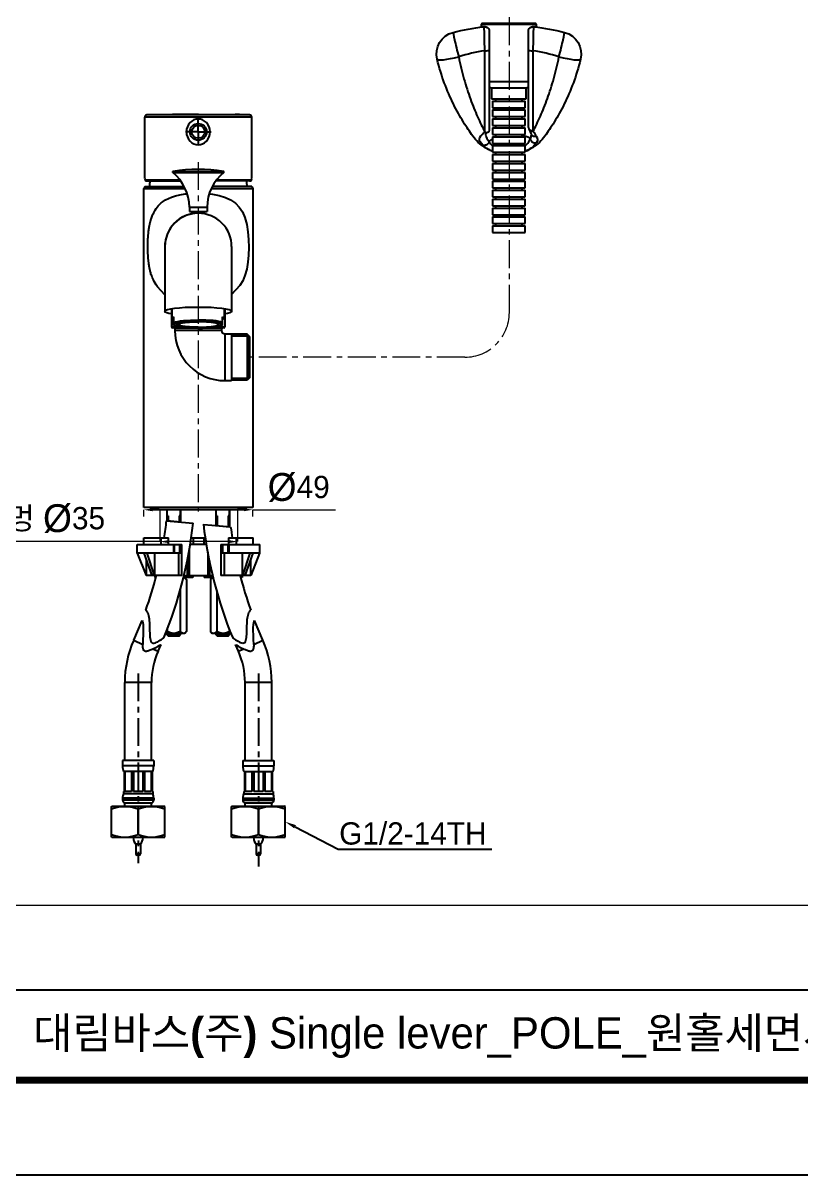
# Model space of a CAD drawing. Extents: x 0 to 1354, y 0 to 992.
# Drawn here: x 259 to 609, y 0 to 517 of the extents above; entities that cross this region are included whole.
import ezdxf
from ezdxf import colors
from ezdxf.entities.mleader import LeaderData, LeaderLine
from ezdxf.math import Vec2, Vec3

# ---------------------------------------------------------------- set-up
doc = ezdxf.new("R2010")
doc.units = 0
doc.header["$LTSCALE"] = 10
doc.header["$MEASUREMENT"] = 0
doc.header["$PDMODE"] = 3
doc.header["$PDSIZE"] = -10
doc.linetypes.add('CENTER', pattern=[2, 1.25, -0.25, 0.25, -0.25])
doc.layers.get('0').update_dxf_attribs({"linetype": 'CONTINUOUS'})
doc.layers.get('DEFPOINTS').update_dxf_attribs({"linetype": 'CONTINUOUS'})
for name, color, linetype in [('02___PRT_ALL_AXES', 7, 'CONTINUOUS'), ('1', 7, 'CONTINUOUS'), ('BODY', 7, 'CONTINUOUS'), ('DEF_LAYER_ASSEM_MEMBER', 7, 'CONTINUOUS'), ('DEFAULT_1', 7, 'CENTER'), ('MEMBER', 7, 'CONTINUOUS')]:
    doc.layers.add(name, color=color, linetype=linetype)
doc.layers.add('치수선', color=7, linetype='CONTINUOUS', lineweight=20)
doc.styles.add('Daelim Dimension', font='')
doc.styles.get("Standard").update_dxf_attribs({"font": ''})
doc.styles.get('Daelim Dimension').set_extended_font_data('나눔고딕')
doc.styles.get('Standard').set_extended_font_data('나눔고딕')
doc.dimstyles.new('DEFAULT', dxfattribs={"dimscale": 2, "dimtxt": 2, "dimasz": 2, "dimexe": 0, "dimexo": 2, "dimgap": 1, "dimtad": 1, "dimdec": 1, "dimzin": 9, "dimdsep": 46, "dimtxsty": 'Daelim Dimension', "dimcen": 0.5, "dimclrd": 252, "dimclre": 252, "dimclrt": 3, "dimadec": 1, "dimazin": 0, "dimtfac": 1, "dimtdec": 1, "dimtix": 1, "dimtmove": 0, "dimatfit": 3, "dimfxl": 1, "dimtolj": 1, "dimtzin": 1, "dimlwd": 9, "dimlwe": 9, "dimarcsym": 0})

# ---------------------------------------------------------------- blocks, each defined once
blk = doc.blocks.new('*D0')
at = {"color": 5, "lineweight": 9, "ltscale": 0.5, "transparency": 16777216}
for p, q in [((320.69, 298.52), (320.69, 284.18)), ((355.69, 298.52), (355.69, 284.18)), ((320.69, 284.18), (209.7, 284.18)), ((351.69, 284.18), (324.69, 284.18))]:
    blk.add_line(p, q, dxfattribs=at)
at = {"color": 5, "ltscale": 0.5, "transparency": 16777216}
for points in [[(324.69, 284.84), (324.69, 283.51), (320.69, 284.18)], [(351.69, 284.84), (351.69, 283.51), (355.69, 284.18)]]:
    blk.add_solid(points, dxfattribs=at)
at = {"layer": 'DEFPOINTS', "color": 0, "ltscale": 0.5, "transparency": 16777216}
for p in [(320.69, 302.52), (355.69, 302.52), (355.69, 284.18)]:
    blk.add_point(p, dxfattribs=at)
at = {"color": 7, "ltscale": 0.5, "transparency": 16777216, "insert": (255.28, 294.16), "char_height": 10, "attachment_point": 5, "style": 'Daelim Dimension'}
blk.add_mtext('\\A1;설치구멍 {\\H1.25x;\\C256;Ø}35', dxfattribs=at)
blk = doc.blocks.new('*D8')
at = {"color": 5, "lineweight": 9, "ltscale": 0.5, "transparency": 16777216}
for p, q in [((313.5, 295.52), (313.5, 298.47)), ((317.5, 298.47), (358.5, 298.47)), ((362.5, 295.52), (362.5, 298.47)), ((362.5, 298.47), (399.68, 298.47))]:
    blk.add_line(p, q, dxfattribs=at)
at = {"color": 5, "ltscale": 0.5, "transparency": 16777216}
for points in [[(317.5, 299.14), (317.5, 297.8), (313.5, 298.47)], [(358.5, 299.14), (358.5, 297.8), (362.5, 298.47)]]:
    blk.add_solid(points, dxfattribs=at)
at = {"layer": 'DEFPOINTS', "color": 0, "ltscale": 0.5, "transparency": 16777216}
for p in [(313.5, 299.52), (362.5, 299.52), (362.5, 298.47)]:
    blk.add_point(p, dxfattribs=at)
at = {"color": 7, "ltscale": 0.5, "transparency": 16777216, "insert": (383.09, 308.46), "char_height": 10, "attachment_point": 5, "style": 'Daelim Dimension'}
blk.add_mtext('\\A1;{\\H1.25x;\\C256;Ø}49', dxfattribs=at)

msp = doc.modelspace()

# ---------------------------------------------------------------- linework, layer by layer
at = {"color": 7, "ltscale": 0.5}
msp.add_line((362.5, 442.65), (362.5, 299.52), dxfattribs=at)
at = {"color": 7, "linetype": 'Continuous'}
for p, q in [((316.24, 299.52), (313.5, 299.52)), ((316.82, 298.52), (316.82, 299.52)), ((320.51, 298.52), (316.82, 298.52)), ((324, 293.47), (324, 298.52)), ((330, 298.52), (330, 292.98)), ((346, 291.35), (346, 298.52)), ((352, 298.52), (352, 290.8)), ((359.38, 298.52), (355.69, 298.52)), ((359.38, 299.52), (359.38, 298.52)), ((361.83, 299.52), (359.77, 299.52)), ((323.79, 293.48), (333.95, 292.59)), ((333.95, 292.59), (335.74, 292.41)), ((340.32, 291.93), (344.17, 291.53)), ((344.17, 291.53), (352.55, 290.79))]:
    msp.add_line(p, q, dxfattribs=at)
at = {"color": 5}
msp.add_line((21.77, 83.13), (1112.08, 83.13), dxfattribs=at)
at = {"ltscale": 0.5}
msp.add_lwpolyline([(0, 0), (1354.08, 0), (1354.08, 992.16), (0, 992.16)], close=True, dxfattribs=at)
at = {"color": 5, "linetype": 'ByBlock', "lineweight": 200, "const_width": 3.12}
msp.add_lwpolyline([(21.77, 42.48), (1332.17, 42.48), (1332.17, 969.12), (21.77, 969.12)], close=True, dxfattribs=at)
at = {"color": 7, "linetype": 'Continuous'}
for centre, radius, start, end in [((292.96, -120.83), 415.46, 84.8855, 85.7157), ((383.71, 672.01), 382.52, 264.3423, 265.2448)]:
    msp.add_arc(centre, radius, start, end, dxfattribs=at)
at = {"color": 7, "ltscale": 0.5}
msp.add_ellipse((338, 387.46), major_axis=(-15, 0), ratio=0.122295, start_param=3.141593, end_param=6.283185, dxfattribs=at)
at = {"color": 7, "ltscale": 0.5, "extrusion": (0, 0, -1)}
for start_param, end_param in [(5.612399, 6.283185), (3.141593, 3.812379)]:
    msp.add_ellipse((338, 387.46), major_axis=(-15, 0), ratio=0.122295, start_param=start_param, end_param=end_param, dxfattribs=at)
at = {"layer": '02___PRT_ALL_AXES', "color": 7, "linetype": 'CENTER'}
for q in [(338, 473.77), (332.25, 468.02), (338, 462.27), (343.75, 468.02)]:
    msp.add_line((338, 468.02), q, dxfattribs=at)
at = {"layer": '1', "color": 7, "linetype": 'Continuous'}
for p, q in [((465.43, 516.85), (464.97, 516.35)), ((464.97, 516.35), (465.06, 515.05)), ((464.97, 516.35), (477.43, 516.35)), ((465.43, 516.85), (477.43, 516.85)), ((477.43, 516.85), (489.43, 516.85)), ((477.43, 516.35), (489.9, 516.35)), ((489.9, 516.35), (489.43, 516.85)), ((489.81, 515.05), (489.9, 516.35)), ((466.63, 468), (466.63, 504.43)), ((468.63, 504.58), (468.63, 469.68)), ((486.23, 469.98), (486.23, 504.58)), ((488.23, 504.43), (488.23, 468.6)), ((468.63, 490.64), (477.43, 490.64)), ((469.68, 487.85), (469.68, 482.85)), ((477.43, 490.64), (486.23, 490.64)), ((485.18, 482.85), (485.18, 487.85)), ((469.68, 482.85), (477.43, 482.85)), ((470.13, 481.85), (470.13, 478.85)), ((470.13, 481.85), (477.43, 481.85)), ((471.43, 482.85), (471.43, 481.85)), ((477.43, 482.85), (485.18, 482.85)), ((477.43, 481.85), (484.73, 481.85)), ((483.43, 481.85), (483.43, 482.85)), ((484.73, 478.85), (484.73, 481.85)), ((470.13, 478.85), (477.43, 478.85)), ((470.13, 477.85), (470.13, 474.85)), ((470.13, 477.85), (477.43, 477.85)), ((471.43, 478.85), (471.43, 477.85)), ((477.43, 478.85), (484.73, 478.85)), ((477.43, 477.85), (484.73, 477.85)), ((483.43, 477.85), (483.43, 478.85)), ((484.73, 474.85), (484.73, 477.85)), ((470.13, 474.85), (477.43, 474.85)), ((470.13, 473.85), (470.13, 470.85)), ((470.13, 473.85), (477.43, 473.85)), ((470.13, 470.85), (477.43, 470.85)), ((471.43, 474.85), (471.43, 473.85)), ((471.43, 470.85), (471.43, 469.85)), ((477.43, 474.85), (484.73, 474.85)), ((477.43, 473.85), (484.73, 473.85)), ((477.43, 470.85), (484.73, 470.85)), ((483.43, 473.85), (483.43, 474.85)), ((483.43, 469.85), (483.43, 470.85)), ((484.73, 470.85), (484.73, 473.85)), ((470.13, 469.85), (470.13, 466.85)), ((470.13, 469.85), (477.43, 469.85)), ((470.13, 466.85), (477.43, 466.85)), ((470.13, 465.85), (470.13, 462.85)), ((470.13, 465.85), (477.43, 465.85)), ((471.43, 466.85), (471.43, 465.85)), ((477.43, 469.85), (484.73, 469.85)), ((477.43, 466.85), (484.73, 466.85)), ((477.43, 465.85), (484.73, 465.85)), ((483.43, 465.85), (483.43, 466.85)), ((484.73, 466.85), (484.73, 469.85)), ((484.73, 462.85), (484.73, 465.85)), ((470.13, 462.85), (477.43, 462.85)), ((470.13, 461.85), (470.13, 458.85)), ((470.13, 461.85), (477.43, 461.85)), ((471.43, 462.85), (471.43, 461.85)), ((477.43, 462.85), (484.73, 462.85)), ((477.43, 461.85), (484.73, 461.85)), ((483.43, 461.85), (483.43, 462.85)), ((484.73, 458.85), (484.73, 461.85)), ((470.13, 458.85), (477.43, 458.85)), ((470.13, 457.85), (470.13, 454.85)), ((470.13, 457.85), (477.43, 457.85)), ((470.13, 454.85), (477.43, 454.85)), ((471.43, 458.85), (471.43, 457.85)), ((471.43, 454.85), (471.43, 453.85)), ((477.43, 458.85), (484.73, 458.85)), ((477.43, 457.85), (484.73, 457.85)), ((477.43, 454.85), (484.73, 454.85)), ((483.43, 457.85), (483.43, 458.85)), ((483.43, 453.85), (483.43, 454.85)), ((484.73, 454.85), (484.73, 457.85)), ((470.13, 453.85), (470.13, 450.85)), ((470.13, 453.85), (477.43, 453.85)), ((470.13, 450.85), (477.43, 450.85)), ((470.13, 449.85), (470.13, 446.85)), ((470.13, 449.85), (477.43, 449.85)), ((471.43, 450.85), (471.43, 449.85)), ((477.43, 453.85), (484.73, 453.85)), ((477.43, 450.85), (484.73, 450.85)), ((477.43, 449.85), (484.73, 449.85)), ((483.43, 449.85), (483.43, 450.85)), ((484.73, 450.85), (484.73, 453.85)), ((484.73, 446.85), (484.73, 449.85)), ((470.13, 446.85), (477.43, 446.85)), ((470.13, 445.85), (470.13, 442.85)), ((470.13, 445.85), (477.43, 445.85)), ((471.43, 446.85), (471.43, 445.85)), ((477.43, 446.85), (484.73, 446.85)), ((477.43, 445.85), (484.73, 445.85)), ((483.43, 445.85), (483.43, 446.85)), ((484.73, 442.85), (484.73, 445.85)), ((470.13, 442.85), (477.43, 442.85)), ((470.13, 441.85), (470.13, 438.85)), ((470.13, 441.85), (477.43, 441.85)), ((471.43, 442.85), (471.43, 441.85)), ((477.43, 442.85), (484.73, 442.85)), ((477.43, 441.85), (484.73, 441.85)), ((483.43, 441.85), (483.43, 442.85)), ((484.73, 438.85), (484.73, 441.85)), ((470.13, 438.85), (477.43, 438.85)), ((470.13, 437.85), (470.13, 434.85)), ((470.13, 437.85), (477.43, 437.85)), ((470.13, 434.85), (477.43, 434.85)), ((471.43, 438.85), (471.43, 437.85)), ((471.43, 434.85), (471.43, 433.85)), ((477.43, 438.85), (484.73, 438.85)), ((477.43, 437.85), (484.73, 437.85)), ((477.43, 434.85), (484.73, 434.85)), ((483.43, 437.85), (483.43, 438.85)), ((483.43, 433.85), (483.43, 434.85)), ((484.73, 434.85), (484.73, 437.85)), ((470.13, 433.85), (470.13, 430.85)), ((470.13, 433.85), (477.43, 433.85)), ((470.13, 430.85), (477.43, 430.85)), ((470.13, 429.85), (470.13, 426.85)), ((470.13, 429.85), (477.43, 429.85)), ((471.43, 430.85), (471.43, 429.85)), ((477.43, 433.85), (484.73, 433.85)), ((477.43, 430.85), (484.73, 430.85)), ((477.43, 429.85), (484.73, 429.85)), ((483.43, 429.85), (483.43, 430.85)), ((484.73, 430.85), (484.73, 433.85)), ((484.73, 426.85), (484.73, 429.85)), ((470.13, 426.85), (477.43, 426.85)), ((470.13, 425.85), (470.13, 422.85)), ((470.13, 425.85), (477.43, 425.85)), ((471.43, 426.85), (471.43, 425.85)), ((477.43, 426.85), (484.73, 426.85)), ((477.43, 425.85), (484.73, 425.85)), ((483.43, 425.85), (483.43, 426.85)), ((484.73, 422.85), (484.73, 425.85)), ((470.13, 422.85), (477.43, 422.85)), ((477.43, 422.85), (484.73, 422.85))]:
    msp.add_line(p, q, dxfattribs=at)
at = {"layer": '1', "color": 7, "linetype": 'Continuous', "extrusion": (0, 0, -1)}
for centre, start, end in [((-454.93, 502.99), 346.0375, 75.5225), ((-499.93, 502.99), 104.4775, 193.9625)]:
    msp.add_arc(centre, 10, start, end, dxfattribs=at)
at = {"layer": '1', "color": 7, "linetype": 'Continuous'}
for centre, start, end in [((469.73, 490.85), 248.485, 270), ((485.13, 490.85), 270, 291.515)]:
    msp.add_arc(centre, 3, start, end, dxfattribs=at)
for centre, major_axis, ratio, start_param, end_param in [((454.93, 502.99), (2.5, -9.68), 0.032961, 3.141593, 4.839361), ((499.93, 502.99), (-2.5, -9.68), 0.032961, 1.443824, 3.141593), ((454.93, 502.99), (9.7, 2.41), 0.126983, 3.141593, 4.680827), ((466.63, 504.58), (-2, 0), 0.076696, 1.570796, 3.141593), ((488.23, 504.58), (-2, 0), 0.076696, 0, 1.570796), ((499.93, 502.99), (-9.7, 2.41), 0.126983, 1.602358, 3.141593), ((488.38, 469.85), (-1.83, -0.82), 0.760059, 6.274802, 7.5268)]:
    msp.add_ellipse(centre, major_axis=major_axis, ratio=ratio, start_param=start_param, end_param=end_param, dxfattribs=at)
for points, degree in [([(452.43, 512.67), (456.95, 513.84), (461.49, 514.68), (466.07, 515.2)], 3), ([(465.2, 515.1), (465.02, 515.08), (464.89, 515.06), (464.83, 515.05)], 3), ([(466.07, 515.2), (465.5, 515.14), (465.2, 515.1), (465.19, 515.1)], 3), ([(465.91, 515.18), (466.06, 515.2), (466.22, 515.22), (466.41, 515.24)], 3), ([(466.91, 515.19), (466.51, 515.26), (466.06, 515.19)], 2), ([(466.41, 515.19), (466.29, 515.21), (466.17, 515.21), (466.07, 515.2)], 3), ([(468.63, 513.41), (468.63, 513.36), (468.63, 513.3), (468.63, 513.25)], 3), ([(486.23, 513.25), (486.23, 513.3), (486.24, 513.36), (486.24, 513.41)], 3), ([(488.79, 515.19), (488.35, 515.26), (487.96, 515.19)], 2), ([(488.45, 515.24), (488.64, 515.22), (488.81, 515.2), (488.95, 515.18)], 3), ([(488.8, 515.2), (488.7, 515.21), (488.58, 515.21), (488.45, 515.19)], 3), ([(488.8, 515.2), (493.4, 514.67), (497.94, 513.83), (502.43, 512.67)], 3), ([(489.67, 515.1), (489.66, 515.1), (489.37, 515.14), (488.8, 515.2)], 3), ([(489.79, 515.08), (489.79, 515.08), (489.73, 515.09), (489.62, 515.1)], 3), ([(466.63, 504.43), (462.7, 503.84), (458.76, 502.91), (454.93, 501.68)], 3), ([(499.93, 501.68), (496.1, 502.91), (492.2, 503.83), (488.23, 504.43)], 3), ([(466.2, 467.76), (466.36, 467.72), (466.53, 467.67), (466.69, 467.63)], 3), ([(468.53, 468.52), (468.51, 468.4), (468.48, 468.28), (468.45, 468.17)], 3), ([(468.63, 469.68), (468.63, 469.27), (468.59, 468.88), (468.53, 468.52)], 3), ([(486.34, 469.47), (486.54, 469.05)], 1), ([(487.03, 464.88), (487.37, 465.47), (487.54, 466), (487.54, 466.56)], 3), ([(488.23, 468.6), (488.28, 468.49), (488.33, 468.38), (488.38, 468.28)], 3), ([(488.38, 468.28), (488.89, 467.44), (489.34, 466.74), (489.67, 466.12)], 3), ([(489.67, 466.12), (490.43, 465.08), (490.56, 464.27), (489.85, 463.21)], 3), ([(468.54, 463.55), (468.96, 462.94), (469.49, 462.34), (470.17, 461.79)], 3), ([(470.12, 464.9), (469.5, 464.59), (468.98, 464.19), (468.59, 463.65)], 3), ([(471.45, 458.76), (471.39, 458.78), (471.33, 458.8), (471.27, 458.82)], 3), ([(483.57, 458.81), (483.51, 458.8), (483.46, 458.78), (483.4, 458.76)], 3)]:
    msp.add_open_spline(points, degree=degree, dxfattribs=at)
for points, knots in [([(465.21, 515.1), (465.21, 515.1), (465.22, 515.1), (465.25, 515.1), (465.32, 515.11), (465.39, 515.11), (465.43, 515.11), (465.45, 515.11)], [0, 0, 0, 0, 0.117287, 0.217707, 0.437799, 0.865839, 1, 1, 1, 1]), ([(466.41, 515.24), (466.42, 515.24), (466.42, 515.24), (466.66, 515.27), (466.91, 515.25), (467.35, 515.13), (467.56, 515.04), (467.85, 514.84), (467.95, 514.76), (468.05, 514.67)], [0, 0, 0, 0, 0.007507, 0.007507, 0.408699, 0.408699, 0.781214, 0.781214, 1, 1, 1, 1]), ([(466.41, 515.19), (466.42, 515.19), (466.42, 515.19), (466.6, 515.21), (466.77, 515.21), (467.17, 515.16), (467.38, 515.09), (467.77, 514.89), (467.95, 514.75), (468.25, 514.43), (468.37, 514.25), (468.55, 513.85), (468.61, 513.63), (468.63, 513.41)], [0, 0, 0, 0, 0.004771, 0.004771, 0.168449, 0.168449, 0.381096, 0.381096, 0.589432, 0.589432, 0.794609, 0.794609, 1, 1, 1, 1]), ([(466.63, 504.43), (466.57, 507.03), (466.51, 509.65), (466.44, 513.62), (466.41, 514.93), (466.41, 515.19)], [0, 0, 0, 0, 0.5, 0.5, 1, 1, 1, 1]), ([(468.63, 513.25), (468.63, 513.16), (468.63, 512.15), (468.63, 508.94), (468.63, 506.75), (468.63, 504.58)], [0, 0, 0, 0, 0.5, 0.5, 1, 1, 1, 1]), ([(486.23, 504.58), (486.23, 506.75), (486.23, 508.94), (486.23, 512.15), (486.23, 513.16), (486.23, 513.25)], [0, 0, 0, 0, 0.5, 0.5, 1, 1, 1, 1]), ([(486.24, 513.41), (486.26, 513.63), (486.32, 513.85), (486.49, 514.25), (486.62, 514.43), (486.91, 514.75), (487.09, 514.89), (487.48, 515.09), (487.7, 515.16), (488.09, 515.21), (488.27, 515.21), (488.44, 515.19), (488.45, 515.19), (488.45, 515.19)], [0, 0, 0, 0, 0.205391, 0.205391, 0.410568, 0.410568, 0.618904, 0.618904, 0.831551, 0.831551, 0.995229, 0.995229, 1, 1, 1, 1]), ([(486.82, 514.67), (486.91, 514.76), (487.02, 514.84), (487.31, 515.04), (487.52, 515.13), (487.96, 515.25), (488.2, 515.27), (488.44, 515.24), (488.45, 515.24), (488.45, 515.24)], [0, 0, 0, 0, 0.218786, 0.218786, 0.591301, 0.591301, 0.992493, 0.992493, 1, 1, 1, 1]), ([(488.45, 515.19), (488.45, 514.93), (488.43, 513.62), (488.35, 509.65), (488.3, 507.03), (488.23, 504.43)], [0, 0, 0, 0, 0.5, 0.5, 1, 1, 1, 1]), ([(489.41, 515.11), (489.45, 515.11), (489.52, 515.11), (489.6, 515.1), (489.64, 515.1), (489.65, 515.1), (489.65, 515.1), (489.65, 515.1)], [0, 0, 0, 0, 0.469812, 0.772051, 0.873112, 0.946142, 1, 1, 1, 1]), ([(454.93, 501.68), (455.61, 498.28), (456.4, 495), (458.17, 488.69), (459.16, 485.62), (461.23, 479.89), (462.31, 477.23), (464.49, 472.29), (465.6, 470), (466.63, 468)], [0, 0, 0, 0, 0.25, 0.25, 0.5, 0.5, 0.75, 0.75, 1, 1, 1, 1]), ([(488.38, 468.28), (489.41, 470.28), (490.5, 472.56), (492.66, 477.47), (493.72, 480.11), (495.77, 485.8), (496.74, 488.83), (498.48, 495.08), (499.26, 498.31), (499.93, 501.68)], [0, 0, 0, 0, 0.25, 0.25, 0.5, 0.5, 0.75, 0.75, 1, 1, 1, 1]), ([(461.22, 466.13), (459.94, 467.91), (458.5, 470.02), (455.52, 474.89), (454, 477.61), (451.11, 483.49), (449.71, 486.7), (447.23, 493.41), (446.14, 496.91), (445.23, 500.58)], [0, 0, 0, 0, 0.25, 0.25, 0.5, 0.5, 0.75, 0.75, 1, 1, 1, 1]), ([(509.64, 500.58), (508.73, 496.91), (507.64, 493.41), (505.16, 486.7), (503.76, 483.49), (500.87, 477.61), (499.34, 474.89), (496.37, 470.02), (494.92, 467.91), (493.64, 466.13)], [0, 0, 0, 0, 0.25, 0.25, 0.5, 0.5, 0.75, 0.75, 1, 1, 1, 1]), ([(469.63, 487.85), (469.63, 487.85), (469.63, 487.85), (469.63, 487.85), (470.47, 487.85), (473.36, 487.85), (475.39, 487.85), (477.43, 487.85)], [0, 0, 0, 0, 0.000824, 0.000824, 0.500412, 0.500412, 1, 1, 1, 1]), ([(477.43, 487.85), (479.48, 487.85), (481.5, 487.85), (484.39, 487.85), (485.23, 487.85), (485.23, 487.85), (485.23, 487.85), (485.23, 487.85)], [0, 0, 0, 0, 0.49959, 0.49959, 0.999181, 0.999181, 1, 1, 1, 1]), ([(470.14, 459.23), (469.01, 459.68), (467.78, 460.27), (464.64, 462.3), (462.73, 464.05), (461.22, 466.13)], [0, 0, 0, 0, 0.384067, 0.384067, 1, 1, 1, 1]), ([(465.94, 461.98), (464.72, 463.06), (464.1, 464.04), (464.3, 465.73), (465.09, 466.55), (466.2, 467.76)], [0, 0, 0, 0, 0.5, 0.5, 1, 1, 1, 1]), ([(466.69, 467.63), (466.67, 467.74), (466.66, 467.85), (466.64, 467.98), (466.64, 467.99), (466.63, 468)], [0, 0, 0, 0, 0.900036, 0.900036, 1, 1, 1, 1]), ([(468.45, 468.17), (468.36, 468.02), (468.23, 467.9), (467.93, 467.71), (467.76, 467.65), (467.37, 467.57), (467.16, 467.57), (466.86, 467.6), (466.77, 467.62), (466.69, 467.63)], [0, 0, 0, 0, 0.290833, 0.290833, 0.580688, 0.580688, 0.885685, 0.885685, 1, 1, 1, 1]), ([(467.03, 466.69), (467.03, 466.69), (467.03, 466.69), (467.03, 466.73), (467.11, 466.94), (467.27, 467.23), (467.42, 467.48), (467.5, 467.6)], [0, 0, 0, 0, 0.070781, 0.337198, 0.585459, 0.817998, 1, 1, 1, 1]), ([(467.03, 466.7), (467.03, 466.62), (467.03, 466.54), (467.13, 465.59), (467.67, 464.64), (468.59, 463.65)], [0, 0, 0, 0, 0.082026, 0.082026, 1, 1, 1, 1]), ([(487.03, 464.88), (486.72, 465.46), (486.2, 465.68), (484.96, 466.04), (484.26, 466.15), (483.46, 466.23)], [0, 0, 0, 0, 0.533403, 0.533403, 1, 1, 1, 1]), ([(493.64, 466.13), (492.14, 464.06), (490.23, 462.3), (487.08, 460.27), (485.86, 459.67), (484.73, 459.23)], [0, 0, 0, 0, 0.616324, 0.616324, 1, 1, 1, 1]), ([(486.23, 469.98), (486.23, 469.81), (486.27, 469.64), (486.42, 469.32), (486.53, 469.18), (486.8, 468.93), (486.97, 468.82), (487.35, 468.67), (487.56, 468.62), (487.92, 468.59), (488.07, 468.59), (488.22, 468.6), (488.23, 468.6), (488.23, 468.6)], [0, 0, 0, 0, 0.212222, 0.212222, 0.424374, 0.424374, 0.637608, 0.637608, 0.852942, 0.852942, 0.994498, 0.994498, 1, 1, 1, 1]), ([(486.54, 469.08), (486.57, 469), (486.75, 468.6), (487.01, 468.01), (487.22, 467.48), (487.28, 467.27), (487.3, 467.22)], [0, 0, 0, 0, 0.103224, 0.524644, 0.869823, 1, 1, 1, 1]), ([(487.3, 467.22), (487.36, 467.04), (487.44, 466.88), (487.67, 466.57), (487.82, 466.43), (488.17, 466.21), (488.37, 466.13), (488.78, 466.03), (489.01, 466.02), (489.36, 466.05), (489.5, 466.08), (489.65, 466.12), (489.66, 466.12), (489.67, 466.12)], [0, 0, 0, 0, 0.202242, 0.202242, 0.419427, 0.419427, 0.636714, 0.636714, 0.854125, 0.854125, 0.98775, 0.98775, 1, 1, 1, 1]), ([(487.37, 467), (487.4, 466.93), (487.49, 466.75), (487.53, 466.59), (487.54, 466.54), (487.54, 466.53), (487.54, 466.53)], [0, 0, 0, 0, 0.197918, 0.592862, 0.998647, 1, 1, 1, 1]), ([(468.54, 463.55), (468.48, 463.34), (468.38, 463.14), (468.14, 462.77), (467.99, 462.6), (467.65, 462.31), (467.46, 462.19), (467.06, 462.01), (466.85, 461.95), (466.45, 461.89), (466.25, 461.9), (466.03, 461.95), (466, 461.96), (465.96, 461.97), (465.95, 461.97), (465.94, 461.98)], [0, 0, 0, 0, 0.191438, 0.191438, 0.38287, 0.38287, 0.574422, 0.574422, 0.766339, 0.766339, 0.958624, 0.958624, 0.992339, 0.992339, 1, 1, 1, 1]), ([(470.12, 459.37), (469.45, 459.58), (468.84, 459.86), (467.31, 460.72), (466.54, 461.35), (465.94, 461.98)], [0, 0, 0, 0, 0.358827, 0.358827, 1, 1, 1, 1]), ([(468.59, 463.65), (468.58, 463.63), (468.56, 463.61), (468.55, 463.57), (468.55, 463.56), (468.54, 463.55)], [0, 0, 0, 0, 0.674483, 0.674483, 1, 1, 1, 1]), ([(489.85, 463.21), (489.43, 462.43), (488.64, 461.56), (486.75, 460.22), (485.83, 459.71), (484.74, 459.36)], [0, 0, 0, 0, 0.597437, 0.597437, 1, 1, 1, 1]), ([(484.76, 461.83), (484.97, 462.01), (485.17, 462.2), (486.14, 463.18), (486.7, 464.02), (487.05, 464.81)], [0, 0, 0, 0, 0.191134, 0.191134, 1, 1, 1, 1]), ([(487.05, 464.81), (487.05, 464.83), (487.04, 464.84), (487.03, 464.86), (487.03, 464.87), (487.03, 464.88)], [0, 0, 0, 0, 0.53512, 0.53512, 1, 1, 1, 1]), ([(487.05, 464.81), (487.09, 464.61), (487.16, 464.4), (487.37, 464.03), (487.51, 463.85), (487.84, 463.54), (488.03, 463.41), (488.43, 463.22), (488.65, 463.15), (489.08, 463.08), (489.3, 463.08), (489.61, 463.14), (489.72, 463.17), (489.83, 463.21), (489.84, 463.21), (489.85, 463.21)], [0, 0, 0, 0, 0.179587, 0.179587, 0.359174, 0.359174, 0.538771, 0.538771, 0.718454, 0.718454, 0.898245, 0.898245, 0.990374, 0.990374, 1, 1, 1, 1])]:
    msp.add_open_spline(points, degree=3, knots=knots, dxfattribs=at)
at = {"layer": 'BODY', "color": 1, "linetype": 'CENTER', "lineweight": 5}
for p, q in [((477.66, 386.92), (477.66, 534.07)), ((338, 454.45), (338, 297.74)), ((457.66, 366.92), (360, 366.92))]:
    msp.add_line(p, q, dxfattribs=at)
msp.add_arc((457.66, 386.92), 20, 270, 0, dxfattribs=at)
at = {"layer": 'DEF_LAYER_ASSEM_MEMBER', "color": 7, "linetype": 'Continuous'}
for p, q in [((338, 476.02), (314.97, 475.65)), ((338, 476.02), (361.03, 475.65)), ((314, 447.04), (314, 474.65)), ((362, 447.04), (362, 474.65)), ((314, 447.03), (314, 447.02)), ((314, 447.02), (314, 446.94)), ((314.92, 446.02), (330.05, 446.02)), ((361.08, 446.02), (345.95, 446.02)), ((362, 447.02), (362, 447.03)), ((362, 446.94), (362, 447.02)), ((314, 443.52), (313.5, 442.65)), ((313.5, 299.52), (313.5, 442.65)), ((313.5, 442.65), (332.05, 442.65)), ((314, 443.52), (331.63, 443.52)), ((343.96, 442.65), (362.5, 442.65)), ((362, 443.52), (344.37, 443.52)), ((362, 443.52), (362.5, 442.65)), ((334, 434.21), (334, 432.32)), ((342, 434.21), (342, 432.32)), ((334, 432.32), (342, 432.32)), ((323, 416.52), (323, 387.46)), ((353, 416.52), (353, 387.46)), ((326, 388.56), (326, 380.62)), ((326.25, 384.46), (326.25, 388.6)), ((349.75, 384.46), (349.75, 388.6)), ((350, 388.56), (350, 380.62)), ((327.05, 381.14), (327.05, 385.05)), ((348.95, 381.14), (348.95, 385.05)), ((332.98, 380.12), (326.5, 380.12)), ((327, 380.12), (349, 380.12)), ((327.5, 380.12), (327.5, 378.92)), ((329, 381.59), (329, 382.09)), ((349.5, 380.12), (343.02, 380.12)), ((347, 381.59), (347, 382.09)), ((348.5, 380.12), (348.5, 378.92)), ((350, 377.42), (353, 377.42)), ((353, 377.42), (353, 356.42)), ((360, 377.22), (353, 377.22)), ((360, 377.22), (360, 356.62)), ((361, 376.22), (360, 377.22)), ((360.8, 357.42), (360.8, 376.42)), ((361, 376.22), (361, 357.62)), ((361, 357.62), (360, 356.62)), ((350, 356.42), (353, 356.42)), ((360, 356.62), (353, 356.62)), ((362.5, 299.52), (313.5, 299.52)), ((316.82, 299.52), (316.82, 298.52)), ((316.82, 298.52), (359.38, 298.52)), ((324, 293.46), (324, 298.52)), ((324.5, 295.82), (324, 295.82)), ((330, 295.82), (329.5, 295.82)), ((330, 292.94), (330, 298.52)), ((346, 291.37), (346, 298.52)), ((346.5, 295.82), (346, 295.82)), ((352, 295.82), (351.5, 295.82)), ((352, 290.84), (352, 298.52)), ((359.38, 299.52), (359.38, 298.52)), ((313.6, 282.82), (313.6, 285.82)), ((313.6, 285.82), (324.6, 285.82)), ((324.6, 282.82), (324.6, 285.82)), ((334.82, 285.82), (341.18, 285.82)), ((351.6, 285.82), (362.6, 285.82)), ((351.6, 285.82), (351.6, 282.82)), ((362.6, 282.82), (362.6, 285.82)), ((310.6, 279.02), (310.6, 282.82)), ((310.6, 282.82), (330.56, 282.82)), ((330.56, 269.02), (330.56, 282.82)), ((341.66, 282.82), (334.34, 282.82)), ((348.1, 282.82), (365.6, 282.82)), ((348.1, 282.82), (348.1, 269.02)), ((365.6, 279.02), (365.6, 282.82)), ((313.57, 279.02), (310.6, 279.02)), ((310.64, 279.02), (314.63, 269.02)), ((313.59, 279.02), (313.57, 279.01)), ((313.57, 279.01), (317.15, 269.02)), ((330.56, 279.02), (313.59, 279.02)), ((314.63, 276.04), (314.63, 269.02)), ((318.4, 269.02), (315.05, 279.02)), ((318.4, 279.02), (318.4, 269.02)), ((333.1, 269.02), (333.1, 276.51)), ((343.1, 275.49), (343.1, 269.02)), ((361.13, 279.02), (348.1, 279.02)), ((357.8, 269.02), (357.8, 279.02)), ((361.13, 279.01), (357.8, 269.02)), ((359.05, 269.02), (362.62, 279.02)), ((361.15, 279.02), (361.13, 279.01)), ((365.56, 279.02), (361.15, 279.02)), ((365.56, 279.02), (361.57, 269.02)), ((361.57, 269.02), (361.57, 276.08)), ((365.6, 279.02), (365.56, 279.02)), ((330.56, 269.02), (314.63, 269.02)), ((318.5, 269.02), (318.5, 268.02)), ((331.58, 269.02), (344.43, 269.02)), ((335.5, 269.02), (335.5, 268.02)), ((340.7, 269.02), (340.7, 268.02)), ((361.57, 269.02), (348.1, 269.02)), ((357.7, 269.02), (357.7, 268.02)), ((318.96, 268.02), (318.5, 268.02)), ((335.5, 268.02), (331.3, 268.02)), ((332, 268.02), (332.78, 267.24)), ((332.78, 267.24), (332.78, 243.79)), ((344.7, 268.02), (340.7, 268.02)), ((344.2, 268.02), (343.43, 267.24)), ((343.43, 267.24), (343.43, 243.79)), ((357.7, 268.02), (357.04, 268.02)), ((329.89, 262.95), (329.89, 243.79)), ((346.31, 262.23), (346.31, 243.79)), ((309.04, 239.89), (312.75, 248.79)), ((315.94, 249.57), (316.02, 248.73)), ((366.96, 239.89), (363.25, 248.79)), ((332, 243.02), (323.3, 243.02)), ((324, 242.42), (324, 243.02)), ((324.11, 245.26), (324.11, 243.79)), ((330, 242.42), (330, 243.02)), ((332.78, 243.79), (332, 243.02)), ((343.43, 243.79), (344.2, 243.02)), ((352.7, 243.02), (344.2, 243.02)), ((344.87, 243.02), (344.41, 243.1)), ((346, 242.42), (346, 243.02)), ((352, 242.42), (352, 243.02)), ((352.09, 244.71), (352.09, 243.79)), ((352.57, 243.37), (352.09, 243.79)), ((316.27, 242.06), (316.33, 241.4)), ((319.99, 234.98), (321.31, 238)), ((330, 242.42), (324, 242.42)), ((324.6, 241.82), (324, 242.42)), ((324.5, 241.92), (329.5, 241.92)), ((329.4, 241.82), (324.6, 241.82)), ((329.4, 241.82), (330, 242.42)), ((352, 242.42), (346, 242.42)), ((346.6, 241.82), (346, 242.42)), ((346.5, 241.92), (351.5, 241.92)), ((351.4, 241.82), (346.6, 241.82)), ((351.4, 241.82), (352, 242.42)), ((353.45, 240.96), (353.84, 240.71)), ((356.01, 234.98), (354.69, 238)), ((357.54, 238.72), (358.04, 238.66)), ((359.65, 241.17), (359.72, 241.83)), ((362.92, 238.08), (362.87, 240.34)), ((305, 186.02), (305, 221.02)), ((317, 186.02), (317, 221.02)), ((359, 186.02), (359, 221.02)), ((371, 186.02), (371, 221.02)), ((318, 186.02), (304, 186.02)), ((304, 186.02), (304, 183.51)), ((317.6, 181.02), (304.4, 181.02)), ((304.75, 181.02), (304.75, 172.02)), ((305.08, 181.02), (305.08, 172.02)), ((308.09, 181.02), (308.09, 172.02)), ((308.88, 181.02), (308.88, 172.02)), ((313.12, 181.02), (313.12, 172.02)), ((313.93, 181.02), (313.93, 172.02)), ((316.92, 181.02), (316.92, 172.02)), ((317.25, 181.02), (317.25, 172.02)), ((318, 186.02), (318, 183.51)), ((358, 186.02), (372, 186.02)), ((358, 186.02), (358, 183.51)), ((358.4, 181.02), (371.6, 181.02)), ((358.75, 181.02), (358.75, 172.02)), ((359.09, 181.02), (359.09, 172.02)), ((362.08, 181.02), (362.08, 172.02)), ((362.88, 181.02), (362.88, 172.02)), ((367.12, 181.02), (367.12, 172.02)), ((367.92, 181.02), (367.92, 172.02)), ((370.92, 181.02), (370.92, 172.02)), ((371.25, 181.02), (371.25, 172.02)), ((372, 186.02), (372, 183.51)), ((304.75, 172.02), (304.4, 172.02)), ((304.4, 172.02), (304.4, 171.02)), ((317.6, 171.02), (304.4, 171.02)), ((308.09, 172.02), (305.08, 172.02)), ((313.12, 172.02), (308.88, 172.02)), ((316.92, 172.02), (313.93, 172.02)), ((317.6, 172.02), (317.25, 172.02)), ((317.6, 172.02), (317.6, 171.02)), ((358.75, 172.02), (358.4, 172.02)), ((358.4, 172.02), (358.4, 171.02)), ((358.4, 171.02), (371.6, 171.02)), ((362.08, 172.02), (359.09, 172.02)), ((367.12, 172.02), (362.88, 172.02)), ((370.92, 172.02), (367.92, 172.02)), ((371.6, 172.02), (371.25, 172.02)), ((371.6, 172.02), (371.6, 171.02)), ((299, 165.39), (299.23, 165.52)), ((299.23, 165.52), (322.78, 165.52)), ((304, 169.06), (304, 168.22)), ((305, 167.02), (317, 167.02)), ((305, 165.52), (305, 167.02)), ((317, 165.52), (317, 167.02)), ((318, 169.06), (318, 168.22)), ((323, 165.39), (322.78, 165.52)), ((353, 165.39), (353.23, 165.52)), ((353.23, 165.52), (376.78, 165.52)), ((358, 169.06), (358, 168.22)), ((359, 167.02), (371, 167.02)), ((359, 165.52), (359, 167.02)), ((371, 165.52), (371, 167.02)), ((372, 169.06), (372, 168.22)), ((377, 165.39), (376.78, 165.52)), ((299, 151.64), (299, 165.39)), ((311, 152.72), (311, 164.32)), ((323, 151.64), (323, 165.39)), ((353, 151.64), (353, 165.39)), ((365, 152.72), (365, 164.32)), ((377, 151.64), (377, 165.39)), ((299, 152.72), (301.07, 152.12)), ((299.23, 151.52), (299, 151.64)), ((299.23, 151.52), (322.78, 151.52)), ((313.2, 151.42), (308.8, 151.42)), ((320.94, 152.12), (323, 152.72)), ((322.78, 151.52), (323, 151.64)), ((353, 152.72), (355.07, 152.12)), ((353.23, 151.52), (353, 151.64)), ((353.23, 151.52), (376.78, 151.52)), ((367.2, 151.42), (362.8, 151.42)), ((374.94, 152.12), (377, 152.72)), ((376.78, 151.52), (377, 151.64)), ((312, 148.42), (310, 148.42)), ((310, 148.42), (310, 144.02)), ((312, 148.42), (312, 144.02)), ((366, 148.42), (364, 148.42)), ((364, 148.42), (364, 144.02)), ((366, 148.42), (366, 144.02)), ((311.4, 143.42), (310.6, 143.42)), ((365.4, 143.42), (364.6, 143.42))]:
    msp.add_line(p, q, dxfattribs=at)
at = {"layer": 'DEF_LAYER_ASSEM_MEMBER', "color": 9, "linetype": 'Continuous'}
for p, q in [((361.03, 475.65), (314.97, 475.65)), ((362, 474.65), (314, 474.65)), ((326.55, 449.78), (349.45, 449.78)), ((326.7, 450.31), (349.31, 450.31)), ((314, 447.02), (314, 446.96)), ((314.43, 446.52), (329.69, 446.52)), ((346.32, 446.52), (361.57, 446.52)), ((362, 446.96), (362, 447.02)), ((334, 434.21), (342, 434.21)), ((326, 380.62), (328.78, 380.62)), ((348.5, 378.92), (327.5, 378.92)), ((347.23, 380.62), (350, 380.62)), ((350, 377.42), (350, 356.42)), ((321.22, 285.82), (321.22, 282.82)), ((335.67, 285.82), (335.67, 282.82)), ((340.53, 285.82), (340.53, 282.82)), ((354.98, 285.82), (354.98, 282.82)), ((326.93, 282.82), (326.93, 279.02)), ((327.34, 279.02), (327.34, 282.82)), ((329.56, 282.82), (329.56, 279.02)), ((333.89, 280.51), (333.89, 269.02)), ((342.31, 279.5), (342.31, 269.02)), ((349.1, 279.02), (349.1, 282.82)), ((351.26, 282.82), (351.26, 279.02)), ((351.76, 282.82), (351.76, 279.02)), ((329.18, 279.02), (329.18, 269.02)), ((349.59, 279.02), (349.59, 269.02)), ((309.04, 239.89), (313.08, 238.08)), ((362.92, 238.08), (366.96, 239.89)), ((317.68, 236.01), (319.99, 234.98)), ((356.01, 234.98), (358.32, 236.01)), ((317, 221.02), (305, 221.02)), ((371, 221.02), (359, 221.02)), ((318, 183.51), (304, 183.51)), ((358, 183.51), (372, 183.51)), ((318, 169.06), (304, 169.06)), ((318, 168.22), (304, 168.22)), ((358, 169.06), (372, 169.06)), ((358, 168.22), (372, 168.22)), ((310, 144.02), (312, 144.02)), ((364, 144.02), (366, 144.02))]:
    msp.add_line(p, q, dxfattribs=at)
at = {"layer": 'DEF_LAYER_ASSEM_MEMBER', "color": 1, "linetype": 'Continuous'}
msp.add_line((319.5, 475.78), (321.5, 475.83), dxfattribs=at)
at = {"layer": 'DEF_LAYER_ASSEM_MEMBER', "color": 40, "linetype": 'Continuous'}
msp.add_line((356.5, 475.78), (354.5, 475.83), dxfattribs=at)
at = {"layer": 'DEF_LAYER_ASSEM_MEMBER', "color": 2, "linetype": 'Continuous'}
for p, q in [((360.8, 376.42), (353, 376.42)), ((360.8, 357.42), (353, 357.42)), ((324.5, 295.82), (324.5, 293.42)), ((329.5, 295.82), (329.5, 292.98)), ((346.5, 295.82), (346.5, 291.33)), ((351.5, 295.82), (351.5, 290.88)), ((324.5, 241.92), (324.5, 243.02)), ((329.5, 241.92), (329.5, 243.02)), ((346.5, 241.92), (346.5, 243.02)), ((351.5, 241.92), (351.5, 243.02))]:
    msp.add_line(p, q, dxfattribs=at)
at = {"layer": 'DEF_LAYER_ASSEM_MEMBER', "color": 9, "linetype": 'Continuous'}
for points in [[(338, 473.77), (337.03, 473.67), (336.07, 473.37), (335.16, 472.87), (334.34, 472.18), (333.65, 471.31), (333.13, 470.29), (332.8, 469.18), (332.69, 468.01), (332.8, 466.85), (333.13, 465.74), (333.65, 464.72), (334.34, 463.85), (335.16, 463.16), (336.07, 462.66), (337.03, 462.36), (338, 462.27)], [(338, 462.27), (338.98, 462.36), (339.94, 462.66), (340.84, 463.16), (341.66, 463.85), (342.35, 464.72), (342.87, 465.74), (343.2, 466.85), (343.31, 468.02), (343.2, 469.18), (342.87, 470.3), (342.35, 471.31), (341.66, 472.18), (340.84, 472.87), (339.93, 473.37), (338.97, 473.67), (338, 473.77)], [(314, 446.96), (314.12, 446.63), (314.43, 446.52)], [(314.43, 446.52), (314.47, 446.32), (314.58, 446.16), (314.74, 446.05), (314.92, 446.02)], [(361.57, 446.52), (361.53, 446.32), (361.43, 446.16), (361.27, 446.05), (361.08, 446.02)], [(361.57, 446.52), (361.88, 446.63), (362, 446.96)], [(323, 394.95), (319.76, 398.55), (319.13, 399.37), (318.61, 400.16), (318.19, 400.9), (317.84, 401.59), (317.55, 402.24), (317.31, 402.83), (317.11, 403.38), (316.93, 403.9), (316.78, 404.4), (316.66, 404.82), (316.55, 405.2), (316.46, 405.57), (316.37, 405.92), (316.3, 406.24), (316.24, 406.53), (316.18, 406.83), (316.14, 407.01), (316.08, 407.34), (316.03, 407.62), (315.98, 407.88), (315.92, 408.25), (315.85, 408.72), (315.77, 409.31), (315.7, 409.87), (315.64, 410.42), (315.57, 411.05), (315.51, 411.77), (315.45, 412.63), (315.4, 413.55), (315.36, 414.46), (315.34, 415.33), (315.33, 416.14), (315.33, 416.91), (315.34, 417.67), (315.36, 418.44), (315.38, 419.2), (315.42, 419.96), (315.47, 420.71), (315.52, 421.36), (315.56, 421.89), (315.61, 422.37), (315.65, 422.79), (315.7, 423.17), (315.74, 423.52), (315.79, 423.9), (315.85, 424.28), (315.89, 424.59), (315.93, 424.85), (315.97, 425.06), (316, 425.24), (316.03, 425.43), (316.07, 425.65), (316.11, 425.85), (316.14, 425.99), (316.16, 426.13), (316.2, 426.31), (316.24, 426.5), (316.28, 426.69), (316.32, 426.89), (316.38, 427.12), (316.44, 427.37), (316.5, 427.64), (316.58, 427.91), (316.65, 428.2), (316.74, 428.51), (316.86, 428.88), (316.98, 429.28), (317.13, 429.7), (317.29, 430.14), (317.48, 430.62), (317.72, 431.18), (317.99, 431.75), (318.3, 432.34), (318.66, 432.95), (319.06, 433.57), (319.53, 434.2), (320.06, 434.84), (320.65, 435.46), (321.41, 436.14), (322.29, 436.82), (323.32, 437.48), (324.62, 438.16), (325.94, 438.71), (327.75, 439.3), (329.77, 439.77), (332.18, 440.16), (333, 440.24)], [(343, 440.23), (344.47, 440.08), (347.45, 439.51), (350.21, 438.65), (352.55, 437.56), (354.67, 436.08), (356.41, 434.29), (357.83, 432.11), (358.91, 429.6), (359.76, 426.52), (360.3, 423.23), (360.59, 419.79), (360.67, 416.2), (360.56, 412.69), (360.26, 409.5), (359.76, 406.49), (358.98, 403.64), (357.98, 401.22), (356.65, 399.06), (353, 395.05)]]:
    msp.add_lwpolyline(points, dxfattribs=at)
at = {"layer": 'DEF_LAYER_ASSEM_MEMBER', "color": 7, "linetype": 'Continuous'}
for points in [[(314, 446.94), (314.11, 446.49), (314.45, 446.13), (314.92, 446.02)], [(361.08, 446.02), (361.55, 446.13), (361.89, 446.49), (362, 446.94)], [(326.25, 384.46), (326.34, 384.66), (326.61, 384.86), (327.05, 385.05)], [(327.05, 383.88), (326.61, 384.07), (326.34, 384.26), (326.25, 384.46)], [(327.05, 382.57), (327.81, 382.79), (328.8, 382.99), (329.99, 383.17), (331.37, 383.32), (332.89, 383.44), (334.53, 383.53), (336.25, 383.58), (338, 383.6)], [(327.05, 381.85), (327.63, 382.09), (328.51, 382.32), (329.65, 382.53), (331.02, 382.7), (332.59, 382.84), (334.3, 382.95), (336.13, 383.01), (338, 383.03)], [(328, 381.49), (328.07, 381.66), (328.29, 381.82), (328.65, 381.98), (329.15, 382.13), (329.77, 382.27), (330.52, 382.4), (331.37, 382.52), (332.32, 382.62), (333.35, 382.71), (334.46, 382.77), (335.61, 382.82), (336.8, 382.85), (338, 382.86)], [(329, 381.59), (329.01, 381.65), (329.08, 381.76), (329.23, 381.87), (329.44, 381.97), (329.73, 382.08), (330.08, 382.18), (330.49, 382.27), (330.97, 382.36), (331.5, 382.44), (332.08, 382.52), (332.71, 382.59), (333.39, 382.65), (334.1, 382.7), (334.84, 382.75), (335.61, 382.78), (336.39, 382.81), (337.19, 382.82), (338, 382.83)], [(348.95, 382.57), (348.19, 382.79), (347.2, 382.99), (346.01, 383.17), (344.63, 383.32), (343.11, 383.44), (341.47, 383.53), (339.76, 383.58), (338, 383.6)], [(348.95, 381.85), (348.37, 382.09), (347.5, 382.32), (346.36, 382.53), (344.98, 382.7), (343.42, 382.84), (341.7, 382.95), (339.88, 383.01), (338, 383.03)], [(348, 381.49), (347.93, 381.66), (347.71, 381.82), (347.35, 381.98), (346.86, 382.13), (346.23, 382.27), (345.49, 382.4), (344.63, 382.52), (343.68, 382.62), (342.65, 382.71), (341.55, 382.77), (340.39, 382.82), (339.21, 382.85), (338, 382.86)], [(347, 381.59), (346.99, 381.65), (346.92, 381.76), (346.78, 381.87), (346.56, 381.97), (346.28, 382.08), (345.93, 382.18), (345.51, 382.27), (345.04, 382.36), (344.51, 382.44), (343.92, 382.52), (343.29, 382.59), (342.62, 382.65), (341.91, 382.7), (341.16, 382.75), (340.4, 382.78), (339.61, 382.81), (338.81, 382.82), (338, 382.83)], [(348.95, 385.05), (349.39, 384.86), (349.66, 384.66), (349.75, 384.46)], [(349.75, 384.46), (349.66, 384.26), (349.39, 384.07), (348.95, 383.88)], [(338, 379.95), (336.13, 379.97), (334.3, 380.03), (332.59, 380.14), (331.02, 380.28), (329.65, 380.46), (328.51, 380.66), (327.63, 380.89), (327.05, 381.14)], [(338, 380.12), (336.8, 380.13), (335.61, 380.16), (334.46, 380.21), (333.35, 380.28), (332.32, 380.36), (331.37, 380.47), (330.52, 380.58), (329.77, 380.71), (329.15, 380.85), (328.65, 381.01), (328.29, 381.16), (328.07, 381.33), (328, 381.49)], [(338, 380.36), (337.19, 380.36), (336.39, 380.38), (335.61, 380.4), (334.84, 380.44), (334.1, 380.48), (333.39, 380.53), (332.71, 380.59), (332.08, 380.66), (331.5, 380.74), (330.97, 380.82), (330.49, 380.91), (330.08, 381.01), (329.73, 381.11), (329.44, 381.21), (329.23, 381.32), (329.08, 381.43), (329.01, 381.54), (329, 381.59)], [(338, 380.36), (338.81, 380.36), (339.61, 380.38), (340.4, 380.4), (341.16, 380.44), (341.91, 380.48), (342.62, 380.53), (343.29, 380.59), (343.92, 380.66), (344.51, 380.74), (345.04, 380.82), (345.51, 380.91), (345.93, 381.01), (346.28, 381.11), (346.56, 381.21), (346.78, 381.32), (346.92, 381.43), (346.99, 381.54), (347, 381.59)], [(338, 380.12), (339.21, 380.13), (340.39, 380.16), (341.55, 380.21), (342.65, 380.28), (343.68, 380.36), (344.63, 380.47), (345.49, 380.58), (346.23, 380.71), (346.86, 380.85), (347.35, 381.01), (347.71, 381.16), (347.93, 381.33), (348, 381.49)], [(338, 379.95), (339.88, 379.97), (341.7, 380.03), (343.42, 380.14), (344.98, 380.28), (346.36, 380.46), (347.5, 380.66), (348.37, 380.89), (348.95, 381.14)], [(332.78, 267.24), (332.27, 267.67), (331.79, 267.93), (331.33, 268.02)], [(344.71, 267.99), (344.41, 267.93), (343.93, 267.67), (343.43, 267.24)], [(314.44, 253.36), (314.49, 253.32), (314.63, 253.21), (314.83, 253), (315.07, 252.68), (315.32, 252.22), (315.54, 251.64), (315.71, 250.99), (315.84, 250.3), (315.94, 249.57)], [(359.96, 248.4), (360.03, 249.25), (360.11, 249.97), (360.21, 250.62), (360.35, 251.24), (360.53, 251.83), (360.74, 252.34), (360.97, 252.73), (361.19, 253.02), (361.38, 253.21), (361.51, 253.32), (361.56, 253.36)], [(312.76, 248.82), (312.78, 248.77), (312.91, 248.45), (313.09, 247.83), (313.25, 246.87), (313.33, 245.57), (313.32, 244.03), (313.24, 242.27)], [(316.02, 248.73), (316.08, 247.77), (316.12, 246.77), (316.14, 245.78), (316.16, 244.86), (316.17, 244.07), (316.19, 243.36), (316.22, 242.7), (316.27, 242.06)], [(359.72, 241.83), (359.77, 242.48), (359.8, 243.13), (359.82, 243.82), (359.84, 244.59), (359.86, 245.47), (359.88, 246.45), (359.91, 247.45), (359.96, 248.4)], [(362.87, 240.34), (362.76, 242.33), (362.68, 244.09), (362.67, 245.63), (362.76, 246.91), (362.92, 247.86), (363.1, 248.47), (363.23, 248.78), (363.24, 248.82)], [(324.11, 243.79), (323.61, 243.36), (323.38, 243.23)], [(327, 243.02), (326.07, 243.1), (325.11, 243.36), (324.11, 243.79)], [(329.89, 243.79), (328.88, 243.36), (327.93, 243.1), (327, 243.02)], [(331.33, 243.02), (330.87, 243.1), (330.39, 243.36), (329.89, 243.79)], [(332.78, 243.79), (332.27, 243.36), (331.79, 243.1), (331.33, 243.02)], [(344.41, 243.1), (343.93, 243.36), (343.43, 243.79)], [(346.31, 243.79), (345.81, 243.36), (345.33, 243.1), (344.87, 243.02)], [(349.2, 243.02), (348.27, 243.1), (347.31, 243.36), (346.31, 243.79)], [(352.09, 243.79), (351.08, 243.36), (350.13, 243.1), (349.2, 243.02)], [(313.24, 242.27), (313.13, 240.3), (313.08, 238.08)], [(317.68, 236.01), (317.25, 235.79), (316.83, 235.58), (316.45, 235.41), (316.08, 235.25), (315.74, 235.13), (315.42, 235.03), (315.12, 234.96), (314.83, 234.92), (314.56, 234.91), (314.29, 234.94), (314.04, 235.03), (313.81, 235.19), (313.63, 235.39), (313.49, 235.62), (313.38, 235.87), (313.3, 236.12), (313.24, 236.4), (313.18, 236.69), (313.14, 237.02), (313.11, 237.36), (313.09, 237.72), (313.08, 238.08)], [(316.33, 241.4), (316.42, 240.74), (316.57, 240.1), (316.76, 239.55), (317.03, 239.1), (317.37, 238.81), (317.78, 238.67)], [(317.68, 236.01), (319, 236.73), (320.03, 237.31), (320.76, 237.71), (321.18, 237.93), (321.31, 238)], [(317.78, 238.67), (318.25, 238.68), (318.75, 238.8), (319.26, 238.99), (319.79, 239.25), (320.33, 239.55), (320.91, 239.89), (321.49, 240.26), (322.02, 240.61), (322.55, 240.96)], [(353.84, 240.71), (354.26, 240.43), (354.76, 240.11), (355.3, 239.77), (355.87, 239.44), (356.45, 239.13), (357.01, 238.88), (357.54, 238.72)], [(354.69, 238), (354.83, 237.92), (355.25, 237.7), (355.98, 237.3), (357.01, 236.73), (358.32, 236.01)], [(358.04, 238.66), (358.49, 238.74), (358.86, 238.98), (359.15, 239.37), (359.37, 239.89), (359.53, 240.5), (359.65, 241.17)], [(362.92, 238.08), (362.91, 237.72), (362.89, 237.37), (362.86, 237.02), (362.82, 236.69), (362.77, 236.39), (362.7, 236.1), (362.61, 235.85), (362.5, 235.6), (362.36, 235.37), (362.18, 235.17), (361.95, 235.02), (361.69, 234.94), (361.43, 234.91), (361.15, 234.92), (360.87, 234.96), (360.57, 235.03), (360.25, 235.13), (359.91, 235.26), (359.55, 235.41), (359.16, 235.59), (358.75, 235.79), (358.32, 236.01)], [(299, 164.31), (301.07, 164.91), (303.04, 165.26), (305, 165.39), (306.96, 165.26), (308.94, 164.91), (311, 164.32)], [(311, 164.32), (313.06, 164.91), (315.04, 165.26), (317, 165.39), (318.96, 165.26), (320.94, 164.91), (323, 164.31)], [(353, 164.31), (355.07, 164.91), (357.04, 165.26), (359, 165.39), (360.96, 165.26), (362.94, 164.91), (365, 164.32)], [(365, 164.32), (367.06, 164.91), (369.04, 165.26), (371, 165.39), (372.96, 165.26), (374.94, 164.91), (377, 164.31)], [(301.07, 152.12), (303.04, 151.77), (305, 151.64), (306.96, 151.77), (308.94, 152.12), (311, 152.72)], [(311, 152.72), (313.06, 152.12), (315.04, 151.77), (317, 151.64), (318.96, 151.77), (320.94, 152.12)], [(355.07, 152.12), (357.04, 151.77), (359, 151.64), (360.96, 151.77), (362.94, 152.12), (365, 152.72)], [(365, 152.72), (367.06, 152.12), (369.04, 151.77), (371, 151.64), (372.96, 151.77), (374.94, 152.12)]]:
    msp.add_lwpolyline(points, dxfattribs=at)
msp.add_circle((338, 468.02), 3.75, dxfattribs=at)
at = {"layer": 'DEF_LAYER_ASSEM_MEMBER', "color": 9, "linetype": 'Continuous'}
msp.add_circle((338, 468.02), 2.89, dxfattribs=at)
at = {"layer": 'DEF_LAYER_ASSEM_MEMBER', "color": 7, "linetype": 'Continuous'}
for centre, radius, start, end in [((315, 474.65), 1, 91.8326, 180), ((361, 474.65), 1, 0, 88.1674), ((326.74, 450.02), 0.3, 98.1228, 231.1323), ((314, 434.21), 20, 0, 51.1323), ((338, 371.12), 80, 81.8772, 98.1228), ((362, 434.21), 20, 128.8677, 180), ((349.26, 450.02), 0.3, 308.8677, 81.8772), ((338, 442.15), 22.04, 169.8813, 176.4605), ((338, 442.15), 22.04, 3.5395, 10.1187), ((338, 416.52), 15, 90, 180), ((338, 416.52), 15, 99.6343, 179.9985), ((338, 416.52), 15, 359.9987, 90.0001), ((326.5, 380.62), 0.5, 180, 270), ((350, 378.92), 22.5, 180, 270), ((350, 378.92), 1.5, 180, 270), ((349.5, 380.62), 0.5, 270, 0), ((142.58, 314.52), 194.42, 337.7695, 353.4707), ((142.58, 314.52), 182.42, 350.9444, 353.3794), ((533.42, 314.52), 194.42, 186.6702, 202.2305), ((533.42, 314.52), 182.42, 187.4743, 189.0556), ((142.58, 314.52), 182.42, 340.4111, 345.5542), ((533.42, 314.52), 182.42, 194.4458, 199.5889), ((351.14, 221.02), 46.14, 155.8523, 180), ((324.87, 221.02), 46.14, 0, 24.1477), ((351.14, 221.02), 34.14, 155.8523, 180), ((324.87, 221.02), 34.14, 0, 24.1477), ((312, 183.51), 8, 180, 198.1949), ((310, 183.51), 8, 341.8051, 0), ((366, 183.51), 8, 180, 198.1949), ((364, 183.51), 8, 341.8051, 0), ((309, 169.06), 5, 156.9261, 180), ((313, 169.06), 5, 0, 23.0739), ((363, 169.06), 5, 156.9261, 180), ((367, 169.06), 5, 0, 23.0739), ((305.2, 168.22), 1.2, 180, 260.7132), ((316.8, 168.22), 1.2, 279.2868, 0), ((359.2, 168.22), 1.2, 180, 260.7132), ((370.8, 168.22), 1.2, 279.2868, 0), ((313.15, 151.42), 4.35, 180, 223.6028), ((309, 151.82), 0.4, 270, 309.5096), ((308.85, 151.42), 4.35, 316.3972, 0), ((313, 151.82), 0.4, 230.4904, 270), ((367.15, 151.42), 4.35, 180, 223.6028), ((363, 151.82), 0.4, 270, 309.5096), ((362.85, 151.42), 4.35, 316.3972, 0), ((367, 151.82), 0.4, 230.4904, 270), ((310.6, 144.02), 0.6, 180, 269.9998), ((311.4, 144.02), 0.6, 270.0002, 0), ((364.6, 144.02), 0.6, 180, 269.9998), ((365.4, 144.02), 0.6, 270.0002, 0)]:
    msp.add_arc(centre, radius, start, end, dxfattribs=at)
at = {"layer": 'DEFAULT_1', "color": 7, "linetype": 'CENTER'}
for p, q in [((311, 225.02), (311, 139.94)), ((365, 225.02), (365, 138.41))]:
    msp.add_line(p, q, dxfattribs=at)
at = {"layer": 'MEMBER', "color": 7, "linetype": 'Continuous'}
for p, q in [((335.5, 432.32), (335.5, 431.3)), ((340.5, 432.32), (340.5, 431.3))]:
    msp.add_line(p, q, dxfattribs=at)
at = {"layer": '치수선'}
msp.add_line((949.7, 120.98), (172.74, 120.98), dxfattribs=at)

# ---------------------------------------------------------------- texts
at = {"color": 2, "insert": (263.85, 70.78), "char_height": 14.0538, "width": 622.1015, "attachment_point": 1, "style": 'Daelim Dimension'}
msp.add_mtext('{\\fPretendard Variable SemiBold|b0|i0|c129|p2;대림바스(주)} Single lever_POLE_원홀세면샤워수전_DL B6216', dxfattribs=at)

# ---------------------------------------------------------------- dimensions: what is measured, and where the dimension line sits
at = {"color": 5, "ltscale": 0.5}
for base, p1, p2, text, picture, middle in [((362.5, 298.47), (313.5, 299.52), (362.5, 299.52), '{\\H1.25x;\\C256;Ø}<>', '*D8', (383.09, 298.47)), ((355.69, 284.18), (320.69, 302.52), (355.69, 302.52), '설치구멍 {\\H1.25x;\\C256;Ø}<>', '*D0', (255.28, 284.18))]:
    dim = msp.add_linear_dim(base=base, p1=p1, p2=p2, text=text, dimstyle='DEFAULT', override={"dimtxt": 5, "dimclrd": 5, "dimclre": 5, "dimclrt": 7}, dxfattribs=at)
    dim.commit()
    dim.dimension.update_dxf_attribs({"geometry": picture, "text_midpoint": middle, "dimtype": 160})

# ---------------------------------------------------------------- leaders
at = {"ltscale": 0.5}
ml = msp.add_multileader_mtext('Standard', dxfattribs=at)
ml.set_content('G1/2-14TH', color=256)
ml.set_leader_properties(color=5)
ml.build(insert=Vec2(0, 0))
ml.multileader.update_dxf_attribs({"text_left_attachment_type": 6, "text_right_attachment_type": 6, "dogleg_length": 0.36, "arrow_head_size": 5})
ctx = ml.context
ctx.base_point, ctx.char_height, ctx.arrow_head_size, ctx.landing_gap_size, ctx.plane_origin = Vec3(401.19, 146.24), 10, 5, 0.09, Vec3(385.65, 172.35)
ctx.left_attachment, ctx.right_attachment = 6, 6
notes = []
notes.append((ctx, [(0, (1, 1, 0), (400.83, 146.24), (1, 0), 0.36, [(0, [(377, 158.52)], 0, [])])]))
ctx.mtext.insert, ctx.mtext.flow_direction = Vec3(401.28, 158.24), 5
for ctx, leaders in notes:
    for number, flags, end, landing, length, lines in leaders:
        leader = LeaderData()
        leader.index, (leader.has_last_leader_line, leader.has_dogleg_vector, leader.attachment_direction) = number, flags
        leader.last_leader_point, leader.dogleg_vector, leader.dogleg_length = Vec3(end), Vec3(landing), length
        for number, points, colour, breaks in lines:
            line = LeaderLine()
            line.index, line.vertices, line.color, line.breaks = number, Vec3.list(points), colors.encode_raw_color(colour), breaks
            leader.lines.append(line)
        ctx.leaders.append(leader)

doc.saveas('drawing.dxf')
